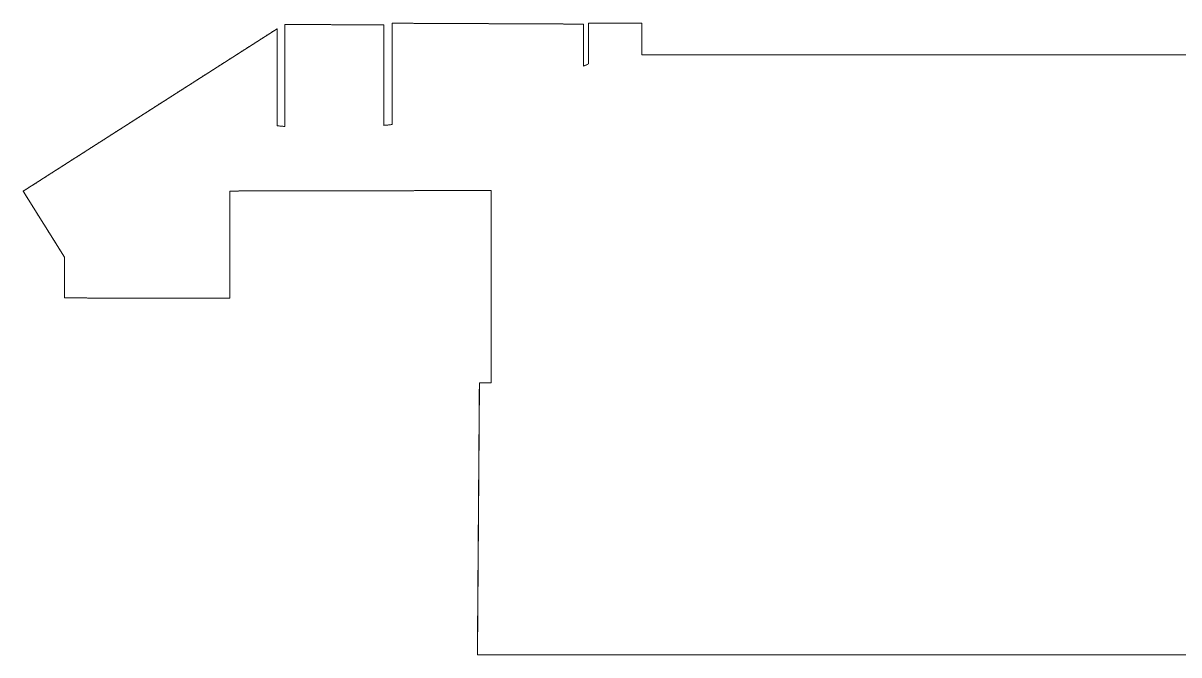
# Model space of a CAD drawing. Header units: inches. Extents: x -950 to 862, y -108 to 714.
# Drawn here: x -950 to -44, y 34 to 530 of the extents above; entities that cross this region are included whole.
import ezdxf

# ---------------------------------------------------------------- set-up
doc = ezdxf.new("R2010")
doc.units = ezdxf.units.IN
doc.linetypes.add('DASHED', pattern=[0.75, 0.5, -0.25])
doc.layers.add('ANTI STATIC FLOORING', color=255, linetype='Continuous', lineweight=15)
doc.layers.add('CEILING-GYPSUM', color=83, linetype='DASHED', lineweight=15)

msp = doc.modelspace()

# ---------------------------------------------------------------- linework, layer by layer
at = {"layer": 'ANTI STATIC FLOORING'}
msp.add_lwpolyline([(164.66, 34.53), (-594.19, 34.41), (-592.62, 247.77), (-583.39, 247.77), (-583.42, 398.67), (-788.17, 398.28), (-788.16, 314.3), (-917.92, 314.37), (-917.9, 346.38), (-950.37, 398.09), (-751.13, 525.62), (-751.13, 449.4), (-745.08, 448.92), (-745.08, 528.89), (-667.49, 528.63), (-667.48, 449.76), (-660.96, 450.42), (-660.96, 529.89), (-510.98, 529.22), (-510.97, 496.15), (-507.04, 497.97), (-507.06, 529.99), (-465.16, 529.99), (-465.12, 505.21), (183.76, 505.21)], dxfattribs=at)
at = {"layer": 'CEILING-GYPSUM'}
msp.add_lwpolyline([(164.66, 34.53), (-594.19, 34.41), (-592.62, 247.77), (-583.39, 247.77), (-583.42, 398.67), (-788.17, 398.28), (-788.16, 314.3), (-917.92, 314.37), (-917.9, 346.38), (-950.37, 398.09), (-751.13, 525.62), (-751.13, 449.4), (-745.08, 448.92), (-745.08, 528.89), (-667.49, 528.63), (-667.48, 449.76), (-660.96, 450.42), (-660.96, 529.89), (-510.98, 529.22), (-510.97, 496.15), (-507.04, 497.97), (-507.06, 529.99), (-465.16, 529.99), (-465.12, 505.21), (183.76, 505.21)], dxfattribs=at)

doc.saveas('drawing.dxf')
